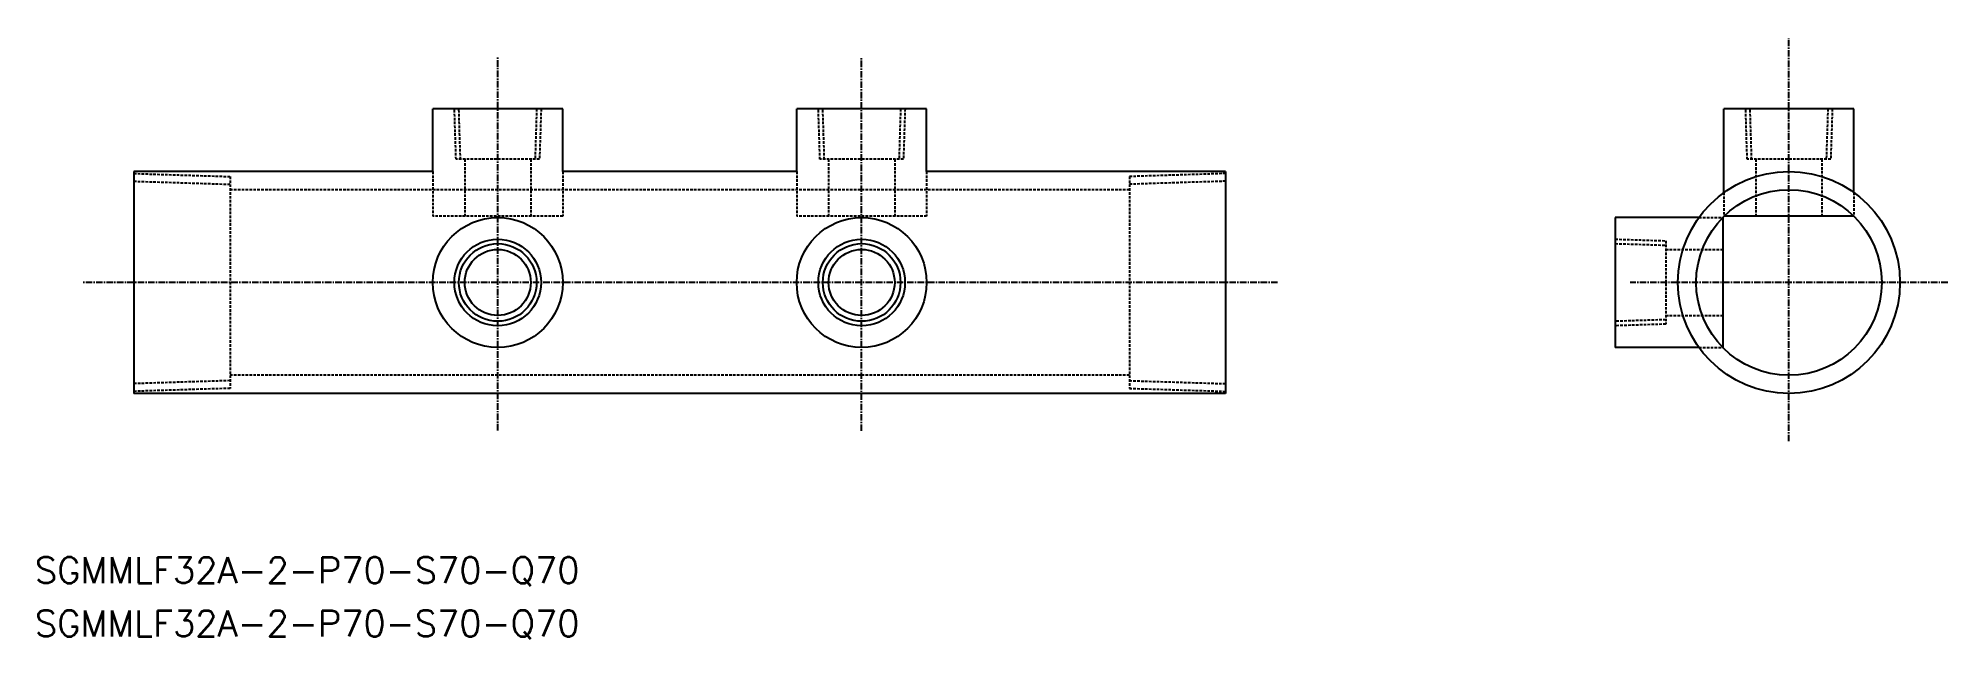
# Model space of a CAD drawing. Extents: x 352 to 719, y 781 to 897.
import ezdxf

# ---------------------------------------------------------------- set-up
doc = ezdxf.new("R2010")
doc.units = 0
doc.linetypes.add('CENTER', pattern=[2, 1.25, -0.25, 0.25, -0.25])
doc.linetypes.add('DASHED', pattern=[0.75, 0.5, -0.25])
doc.layers.get('0').update_dxf_attribs({"linetype": 'CONTINUOUS'})
doc.layers.add('CENTER', color=1, linetype='CENTER')
doc.styles.get("Standard").update_dxf_attribs({"font": 'txt.shx', "bigfont": '@extfont2.shx'})

msp = doc.modelspace()

# ---------------------------------------------------------------- linework, layer by layer
at = {"color": 7, "linetype": 'CONTINUOUS'}
for p, q in [((452.53, 883.04), (427.53, 883.04)), ((427.53, 870.99), (427.53, 883.04)), ((448.68, 883.04), (431.38, 883.04)), ((452.53, 870.99), (452.53, 883.04)), ((522.53, 883.04), (497.53, 883.04)), ((497.53, 870.99), (497.53, 883.04)), ((518.68, 883.04), (501.38, 883.04)), ((522.53, 870.99), (522.53, 883.04)), ((700.9, 883.04), (675.9, 883.04)), ((675.9, 866.95), (675.9, 883.04)), ((697.05, 883.04), (679.75, 883.04)), ((700.9, 866.95), (700.9, 883.04)), ((370.03, 870.99), (370.03, 828.29)), ((427.53, 870.99), (370.03, 870.99)), ((497.53, 870.99), (452.53, 870.99)), ((497.53, 870.99), (497.53, 870.99)), ((580.03, 870.99), (522.53, 870.99)), ((580.03, 870.99), (580.03, 828.29)), ((675.9, 870.99), (675.9, 870.99)), ((655, 862.14), (655, 837.14)), ((671.09, 862.14), (655, 862.14)), ((675.66, 862.14), (675.66, 837.14)), ((700.9, 862.39), (675.9, 862.39)), ((655, 858.29), (655, 840.99)), ((671.09, 837.14), (655, 837.14)), ((667.05, 837.14), (667.05, 837.14)), ((580.03, 828.29), (370.03, 828.29))]:
    msp.add_line(p, q, dxfattribs=at)
at = {"color": 3, "linetype": 'DASHED'}
for p, q in [((432.01, 873.34), (431.7, 883.04)), ((432.86, 873.34), (432.56, 883.04)), ((447.51, 883.04), (447.21, 873.34)), ((448.37, 883.04), (448.06, 873.34)), ((502.01, 873.34), (501.7, 883.04)), ((502.86, 873.34), (502.56, 883.04)), ((517.51, 883.04), (517.21, 873.34)), ((518.37, 883.04), (518.06, 873.34)), ((680.37, 873.34), (680.07, 883.04)), ((681.23, 873.34), (680.93, 883.04)), ((695.88, 883.04), (695.57, 873.34)), ((696.73, 883.04), (696.43, 873.34)), ((370.03, 870.6), (388.53, 870.02)), ((427.53, 870.99), (427.53, 862.39)), ((448.06, 873.34), (432.01, 873.34)), ((433.68, 873.34), (433.68, 862.39)), ((446.38, 873.34), (446.38, 862.39)), ((452.53, 870.99), (452.53, 862.39)), ((497.53, 870.99), (497.53, 862.39)), ((518.06, 873.34), (502.01, 873.34)), ((503.68, 873.34), (503.68, 862.39)), ((516.38, 873.34), (516.38, 862.39)), ((522.53, 870.99), (522.53, 862.39)), ((580.03, 870.6), (561.53, 870.02)), ((696.43, 873.34), (680.37, 873.34)), ((682.05, 873.34), (682.05, 862.39)), ((694.75, 873.34), (694.75, 862.39)), ((370.03, 869.12), (388.53, 868.54)), ((388.53, 870.02), (388.53, 829.27)), ((561.53, 867.49), (388.53, 867.49)), ((561.53, 870.02), (561.53, 829.27)), ((580.03, 869.12), (561.53, 868.54)), ((675.9, 866.95), (675.9, 862.39)), ((700.9, 866.95), (700.9, 862.39)), ((452.53, 862.39), (427.53, 862.39)), ((522.53, 862.39), (497.53, 862.39)), ((671.09, 862.14), (675.66, 862.14)), ((655, 857.98), (664.7, 857.67)), ((655, 857.12), (664.7, 856.82)), ((664.7, 857.67), (664.7, 841.62)), ((664.7, 855.99), (675.66, 855.99)), ((664.7, 842.47), (655, 842.17)), ((664.7, 841.62), (655, 841.31)), ((664.7, 843.29), (675.66, 843.29)), ((671.09, 837.14), (675.66, 837.14)), ((388.53, 830.75), (370.03, 830.17)), ((561.53, 831.79), (388.53, 831.79)), ((561.53, 830.75), (580.03, 830.17)), ((388.53, 829.27), (370.03, 828.69)), ((561.53, 829.27), (580.03, 828.69))]:
    msp.add_line(p, q, dxfattribs=at)
at = {"color": 7, "linetype": 'CONTINUOUS'}
for centre, radius in [((688.4, 849.64), 21.35), ((688.4, 849.64), 17.85), ((440.03, 849.64), 12.5), ((510.03, 849.64), 12.5), ((440.03, 849.64), 7.47), ((440.03, 849.64), 6.35), ((510.03, 849.64), 7.47), ((510.03, 849.64), 6.35)]:
    msp.add_circle(centre, radius, dxfattribs=at)
at = {"color": 3, "linetype": 'CONTINUOUS'}
for centre in [(440.03, 849.64), (510.03, 849.64)]:
    msp.add_circle(centre, 8.33, dxfattribs=at)
at = {"layer": 'CENTER', "linetype": 'CENTER'}
for p, q in [((688.4, 819.09), (688.4, 896.64)), ((440.03, 821.16), (440.03, 893.04)), ((510.03, 821.07), (510.03, 893.04)), ((590.03, 849.64), (360.03, 849.64)), ((718.95, 849.64), (657.85, 849.64))]:
    msp.add_line(p, q, dxfattribs=at)

# ---------------------------------------------------------------- texts
at = {"color": 7, "linetype": 'CONTINUOUS'}
for p in [(350.99, 791.78), (350.99, 781.55)]:
    msp.add_text('SGMMLF32A-2-P70-S70-Q70', height=5, dxfattribs=at).set_placement(p)

doc.saveas('drawing.dxf')
